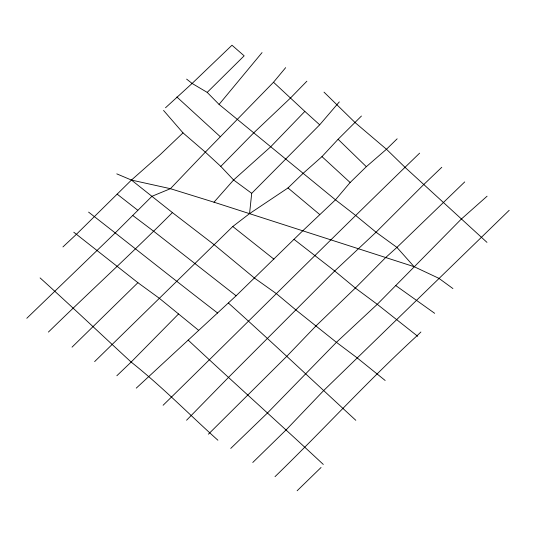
<?xml version="1.0" encoding="UTF-8"?>
<svg xmlns="http://www.w3.org/2000/svg" width="536" height="536" viewBox="0 0 536 536"><rect width="100%" height="100%" fill="white"/><g stroke="black" fill="none" stroke-linecap="round" stroke-linejoin="round"><path stroke-width="0.8" d="M94.631 361.599L232.771 226.507L249.555 213.636L251.706 193.335L319.69 124.814L339.308 101.9M452.92 288.562L438.957 278.365L414.1 266.68L396.928 247.404L376.051 232.209L355.737 215.519L335.476 199.828L219.07 104.419L262.05 52.602M26.8 318.29L115.126 233.006L151.949 196.297L170.415 188.692L205.335 152.137L273.514 82.249L285.655 67.657M397.156 138.811L386.463 149.243L366.329 166.689L350.129 182.515L335.476 199.828L302.807 230.748L236.115 295.792L136.258 388.131M116.794 173.865L131.447 180.062L170.415 188.692L213.985 202.199L233.595 179.975L270.787 146.697L304.85 111.401L319.69 124.814M249.555 213.636L287.993 187.955L303.202 173.269L321.975 156.619L338.102 139.273L361.445 116.024M306.873 81.204L290.505 98.008L253.876 132.714L220.799 166.394L233.595 179.975L251.706 193.335M487.09 196.196L461.215 219.164L377.264 304.314L336.427 342.316L267.31 413.149L230.741 448.418M198.561 330.276L178.555 313.969L131.139 362.061L116.848 375.743M385.17 380.48L357.224 357.927L336.427 342.316L295.932 309.982L276.301 293.587L254.56 278.137L214.246 244.771L172.404 212.591C131.896 253.267 89.458 291.946 48.408 332.072M186.622 79.12L192.109 83.442L207.204 92.386L244.155 55.831L231.988 45.225L192.109 83.442L165.503 107.77M163.105 405.263C248.724 321.332 333.486 236.544 419.628 153.149M62.933 246.929L76.44 234.279L131.447 180.062L160.284 154.556L183.004 132.874L205.335 152.137L220.799 166.394M72.038 347.154L137.913 282.693L159.252 298.23L178.555 313.969M208.41 434.173L286.961 356.145L316.012 325.881L355.348 288.046L385.726 257.501L396.928 247.404L464.719 181.918M252.771 462.481L286.231 429.778L323.717 390.51L509.2 210.306M275.002 476.658C322.9 430.254 367.857 380.895 417.021 335.764L420.901 332.005M297.118 490.775L321.051 467.486M441.785 167.286L423.762 184.531L376.051 232.209L334.692 270.975L228.477 377.424L186.568 420.237M213.985 202.199L414.1 266.68M88.594 212.122C131.668 245.655 174.361 279.759 217.65 313.058M395.682 285.5L434.676 313.319M132.613 215.351L153.691 231.264L236.115 295.792M294.03 239.371L334.692 270.975L355.348 288.046L377.264 304.314L417.732 336.307M73.78 232.215L137.913 282.693M117.129 194.126L137.786 210.259M131.447 180.062L172.404 212.591M232.771 226.507L273.909 259.156M287.993 187.955L319.717 214.534M228.43 303.061C271.397 341.593 313.366 381.197 355.817 420.311M40.1 277.916C70.779 305.607 100.761 334.035 131.139 362.061C161.684 386.262 188.953 414.214 217.904 440.23M176.86 96.983L220.336 136.747M321.975 156.619L350.129 182.515M323.295 464.437C278.579 422.643 232.859 381.954 188.176 340.112M273.514 82.249L304.85 111.401M486.969 242.366L405.115 167.413L386.463 149.243L355.187 122.664L324.012 92.138M338.102 139.273L366.329 166.689M207.204 92.386L219.07 104.419M163.547 110.429L183.004 132.874"/></g></svg>
